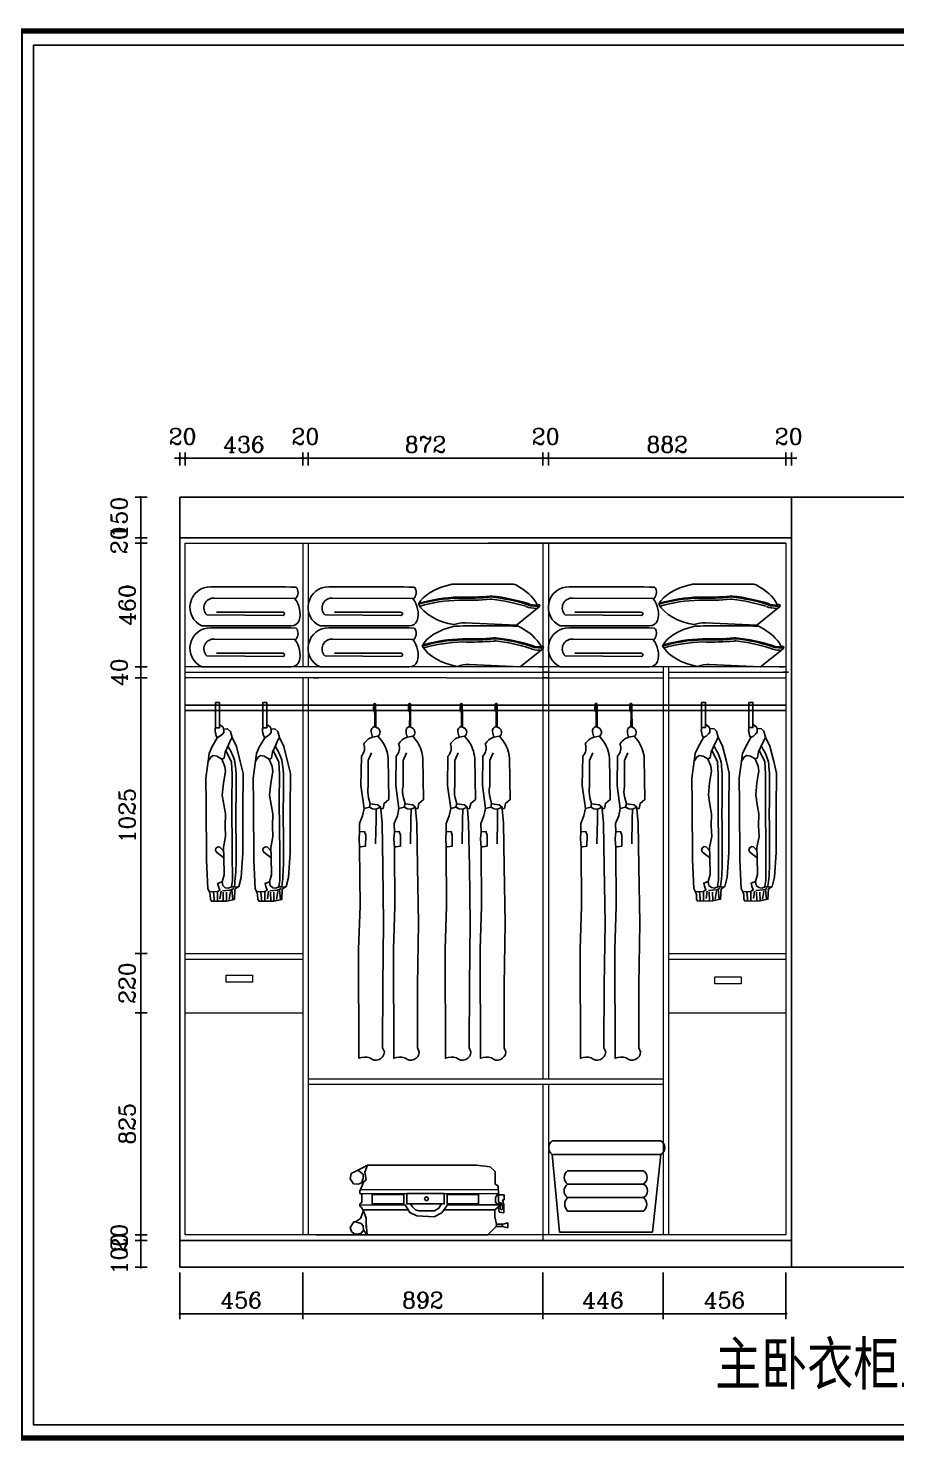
# Model space of a CAD drawing. Header units: millimetres. Extents: x 450898 to 533685, y -921830 to -458543.
# Drawn here: x 489511 to 492736, y -912629 to -907382 of the extents above; entities that cross this region are included whole.
import ezdxf

# ---------------------------------------------------------------- set-up
doc = ezdxf.new("R2010")
doc.units = ezdxf.units.MM
doc.header["$MEASUREMENT"] = 0
doc.header["$PDMODE"] = 3
doc.layers.get('0').update_dxf_attribs({"linetype": 'CONTINUOUS'})
doc.layers.get('DEFPOINTS').update_dxf_attribs({"linetype": 'CONTINUOUS'})
for name, color, linetype in [('2', 4, 'CONTINUOUS'), ('LAYER2', 4, 'CONTINUOUS'), ('LAYER3', 4, 'CONTINUOUS'), ('txt', 7, 'CONTINUOUS'), ('墙线', 5, 'CONTINUOUS'), ('家具内线', 8, 'CONTINUOUS'), ('衣服', 7, 'CONTINUOUS')]:
    doc.layers.add(name, color=color, linetype=linetype)
doc.layers.add('门窗', color=4, linetype='CONTINUOUS', lineweight=13)
doc.styles.add('HZXY', font='complex.shx', dxfattribs={"bigfont": 'HZXY.shx'})
doc.styles.get("Standard").update_dxf_attribs({"font": 'complex.shx', "bigfont": 'hzxy.shx'})
doc.dimstyles.new('DIM30', dxfattribs={"dimtxt": 60, "dimasz": 10, "dimexe": 20, "dimexo": 20, "dimgap": 20, "dimtad": 1, "dimdec": 0, "dimzin": 0, "dimdsep": 46, "dimtxsty": 'HZXY', "dimblk": 'DOT', "dimcen": 0, "dimclrd": 2, "dimclre": 2, "dimclrt": 2, "dimadec": 0, "dimazin": 0, "dimtfac": 1, "dimtdec": 0, "dimtmove": 2, "dimatfit": 3, "dimfxl": 0, "dimtolj": 1, "dimtzin": 0, "dimarcsym": 0})

# ---------------------------------------------------------------- blocks, each defined once
blk = doc.blocks.new('16y')
at = {"color": 44}
for points in [[(10706.9, 5570.1, 0.366669), (10695.2, 5550.2, 0.035353), (10700.2, 5530.3, 0.19275), (10667.7, 5505, -0.311404), (10658.7, 5460.6), (10657, 5351.4), (10668.7, 5265.7), (10663.1, 5238.3), (10651.5, 5209.6), (10652, 5179.3), (10650.4, 5152.7), (10652.4, 5121.1), (10653.8, 4903.1), (10648.7, 4742.5), (10649.9, 4338, -0.132042), (10690.5, 4340, 0.663423), (10744.1, 4361.5), (10737.7, 4376.2), (10738.2, 4609.9), (10741.5, 4839.2), (10738.3, 5049.7), (10735.5, 5211.3), (10730.9, 5264.5)], [(10706.9, 5570.1), (10718, 5564.8, -0.581727), (10720.4, 5534), (10700.2, 5530.3), (10720.4, 5534), (10733.5, 5517.6, -0.139646), (10758, 5453.1), (10760.5, 5298.6), (10743.1, 5284.6), (10739.2, 5265.8), (10730.9, 5264.5), (10730.4, 5270), (10720, 5279.3), (10691.5, 5283.1), (10685.7, 5305.3, -0.110439), (10684.2, 5348.7), (10684.2, 5443.5), (10696.7, 5471.9)]]:
    blk.add_lwpolyline(points, format="xyb", dxfattribs=at)
for points in [[(10668.7, 5265.7), (10688.4, 5270.2), (10691.5, 5283.1), (10688.4, 5270.2), (10700.3, 5264.3), (10713.8, 5262.6), (10730.4, 5270), (10713.8, 5262.6), (10713.2, 5223.6), (10711.6, 5134.3)], [(10652, 5179.3), (10670.2, 5179.7), (10674.8, 5166.6), (10674.4, 5125.9), (10657.4, 5123.6), (10652.3, 5123.3)]]:
    blk.add_lwpolyline(points, dxfattribs=at)
at = {"layer": '衣服', "color": 44}
blk.add_lwpolyline([(10705.5, 5625.7), (10704, 5636.3), (10704.9, 5652.3), (10706.6, 5655.2, -0.689315), (10711.3, 5654.4), (10711.8, 5639.4), (10712.1, 5628.8), (10712.4, 5567.5)], format="xyb", dxfattribs=at)
for points in [[(10708.4, 5569.4), (10708.9, 5617.5), (10709.3, 5624.2), (10707.9, 5625.2), (10705.5, 5625.7)], [(10707.9, 5625.2), (10708.2, 5634.4), (10708.4, 5642.9), (10708.4, 5651.3)]]:
    blk.add_lwpolyline(points, dxfattribs=at)
blk = doc.blocks.new('vbmn')
at = {"layer": '2', "color": 44}
blk.add_lwpolyline([(253817.2, 19996.5), (253832.2, 19996.5), (253832.2, 19903.1), (253817.2, 19903.1)], close=True, dxfattribs=at)
blk.add_lwpolyline([(253817.2, 19996.5), (253832.2, 19996.5), (253832.2, 19903.1), (253817.2, 19903.1)], close=True, dxfattribs=at)
for points in [[(253847.7, 19898.1), (253862.5, 19899.6), (253872.7, 19889.8), (253879.3, 19867.1), (253895.8, 19833.8), (253909.6, 19777.8), (253919.8, 19733.9), (253918.6, 19601.1), (253918.6, 19439), (253912.7, 19347.3), (253904.5, 19313.2), (253889.7, 19304.1), (253888.1, 19265.3), (253858.3, 19259.5), (253802.9, 19258.7), (253799.2, 19267.1), (253798.3, 19282.6), (253795.2, 19293.6)], [(253847.7, 19898.1), (253862.5, 19899.6), (253872.7, 19889.8), (253879.3, 19867.1), (253895.8, 19833.8), (253909.6, 19777.8), (253919.8, 19733.9), (253918.6, 19601.1), (253918.6, 19439), (253912.7, 19347.3), (253904.5, 19313.2), (253889.7, 19304.1), (253888.1, 19265.3), (253858.3, 19259.5), (253802.9, 19258.7), (253799.2, 19267.1), (253798.3, 19282.6), (253795.2, 19293.6)], [(253817.2, 19903.1), (253816.8, 19899.1), (253816.6, 19892), (253818.1, 19883.2), (253820.2, 19874.1), (253824.3, 19865.9), (253834.2, 19871.6), (253843.6, 19879.4), (253848.2, 19886.1), (253848.5, 19892.6), (253847.7, 19898.1), (253846.3, 19905.3), (253832.2, 19915.9)], [(253817.2, 19903.1), (253816.8, 19899.1), (253816.6, 19892), (253818.1, 19883.2), (253820.2, 19874.1), (253824.3, 19865.9), (253834.2, 19871.6), (253843.6, 19879.4), (253848.2, 19886.1), (253848.5, 19892.6), (253847.7, 19898.1), (253846.3, 19905.3), (253832.2, 19915.9)], [(253824.3, 19865.9), (253804.3, 19830.6), (253793.5, 19807.1), (253789.9, 19779), (253781.7, 19715.8), (253782.5, 19621.7), (253784.2, 19411.6), (253788.7, 19305.4), (253795.2, 19293.6), (253824.8, 19294.9), (253833.7, 19300), (253828.2, 19314.1), (253825.6, 19325.3), (253842.6, 19331.2), (253849.2, 19357.4), (253847.9, 19422.8), (253847.2, 19458.1), (253855.1, 19498.8), (253853.1, 19537.8), (253854.4, 19582.9), (253848.5, 19617.6), (253842.7, 19653), (253847.2, 19697.5), (253854.4, 19740.7), (253851.8, 19759.3), (253840.7, 19786.8)], [(253824.3, 19865.9), (253804.3, 19830.6), (253793.5, 19807.1), (253789.9, 19779), (253781.7, 19715.8), (253782.5, 19621.7), (253784.2, 19411.6), (253788.7, 19305.4), (253795.2, 19293.6), (253824.8, 19294.9), (253833.7, 19300), (253828.2, 19314.1), (253825.6, 19325.3), (253842.6, 19331.2), (253849.2, 19357.4), (253847.9, 19422.8), (253847.2, 19458.1), (253855.1, 19498.8), (253853.1, 19537.8), (253854.4, 19582.9), (253848.5, 19617.6), (253842.7, 19653), (253847.2, 19697.5), (253854.4, 19740.7), (253851.8, 19759.3), (253840.7, 19786.8)], [(253789.9, 19779), (253799.8, 19793.5), (253808.3, 19800), (253822.9, 19797.1), (253840.7, 19786.8), (253849.3, 19790.6), (253853.4, 19812.5), (253867, 19842.7), (253873.6, 19856.7), (253879.3, 19867.1)], [(253789.9, 19779), (253799.8, 19793.5), (253808.3, 19800), (253822.9, 19797.1), (253840.7, 19786.8), (253849.3, 19790.6), (253853.4, 19812.5), (253867, 19842.7), (253873.6, 19856.7), (253879.3, 19867.1)], [(253856.2, 19818.8), (253876.4, 19775.8), (253878.9, 19730.5), (253878.7, 19626.6), (253880, 19437), (253881, 19336.1), (253877.8, 19321.1), (253877.2, 19312)], [(253856.2, 19818.8), (253876.4, 19775.8), (253878.9, 19730.5), (253878.7, 19626.6), (253880, 19437), (253881, 19336.1), (253877.8, 19321.1), (253877.2, 19312)], [(253847.4, 19446), (253834.2, 19460.1), (253827.1, 19461.2), (253819.3, 19455.8), (253817.5, 19448.4), (253821.1, 19440.8), (253847.9, 19419.5)], [(253847.4, 19446), (253834.2, 19460.1), (253827.1, 19461.2), (253819.3, 19455.8), (253817.5, 19448.4), (253821.1, 19440.8), (253847.9, 19419.5)], [(253842.6, 19331.2), (253844.6, 19316.7), (253854, 19308.8), (253865.9, 19307), (253877.2, 19312), (253884.9, 19312), (253894.1, 19310.8), (253904.5, 19313.2)], [(253842.6, 19331.2), (253844.6, 19316.7), (253854, 19308.8), (253865.9, 19307), (253877.2, 19312), (253884.9, 19312), (253894.1, 19310.8), (253904.5, 19313.2)], [(253810, 19294.3), (253812.6, 19268.2), (253812.7, 19258.9)], [(253810, 19294.3), (253812.6, 19268.2), (253812.7, 19258.9)], [(253824.8, 19294.9), (253825.3, 19259.1)], [(253824.8, 19294.9), (253825.3, 19259.1)], [(253838.4, 19296), (253834.2, 19267.9)], [(253838.4, 19296), (253834.2, 19267.9)], [(253843.2, 19297.7), (253872.4, 19300), (253885.2, 19305.6)], [(253843.2, 19297.7), (253872.4, 19300), (253885.2, 19305.6)], [(253846.1, 19292.9), (253846.6, 19259.4)], [(253846.1, 19292.9), (253846.6, 19259.4)], [(253858.3, 19292.3), (253858.8, 19259.6)], [(253858.3, 19292.3), (253858.8, 19259.6)], [(253872.8, 19295.4), (253868.2, 19265.6)], [(253872.8, 19295.4), (253868.2, 19265.6)], [(253878.8, 19302.8), (253882.5, 19264.2)], [(253878.8, 19302.8), (253882.5, 19264.2)]]:
    blk.add_lwpolyline(points, dxfattribs=at)
blk.add_spline([(253863.5, 19834.9), (253887.7, 19783.3), (253892.8, 19747.3), (253893.5, 19617.1), (253894.3, 19429.6), (253889.9, 19330.5), (253887.5, 19311.7)], degree=3, dxfattribs=at)
blk.add_spline([(253863.5, 19834.9), (253887.7, 19783.3), (253892.8, 19747.3), (253893.5, 19617.1), (253894.3, 19429.6), (253889.9, 19330.5), (253887.5, 19311.7)], degree=3, dxfattribs=at)
blk = doc.blocks.new('ji')
at = {"color": 44, "ltscale": 10}
for p, q in [((30509.8, 7873.6), (30491.2, 7873.6)), ((30491.2, 7873.6), (30495.9, 7855.2)), ((30505, 7854.4), (30509.8, 7873.6)), ((30300.3, 7827.3), (30283.1, 7808.3)), ((30347.3, 7827.3), (30300.3, 7827.3)), ((30353.8, 7837.5), (30347.3, 7827.3)), ((30387.3, 7838.7), (30353.8, 7837.5)), ((30406.1, 7859.7), (30387.3, 7859.7)), ((30387.3, 7859.7), (30387.3, 7838.7)), ((30387.3, 7838.7), (30387.3, 7838.7)), ((30387.3, 7838.7), (30412.4, 7838.7)), ((30406.1, 7854.3), (30406.1, 7859.7)), ((30425.1, 7858.9), (30406.1, 7854.3)), ((30454.4, 7858.9), (30425.1, 7858.9)), ((30432, 7838.7), (30452.3, 7841.7)), ((30442.8, 7825.8), (30432, 7838.7)), ((30442.5, 7636.7), (30442.8, 7825.8)), ((30469.1, 7825.8), (30442.8, 7825.8)), ((30452.3, 7841.7), (30454.4, 7858.9)), ((30495.9, 7832.3), (30469.1, 7825.8)), ((30495.9, 7855.2), (30495.9, 7832.3)), ((30505, 7854.4), (30495.9, 7854.4)), ((30495.9, 7832.3), (30505, 7830.6)), ((30505, 7830.6), (30505, 7854.4)), ((30536.5, 7800), (30505, 7830.6)), ((30283.1, 7808.3), (30276.7, 7757.9)), ((30536.5, 7351.3), (30536.5, 7800)), ((30276.7, 7757.9), (30276.7, 7353)), ((30443.3, 7504.2), (30443.3, 7336.4)), ((30276.7, 7353), (30287.2, 7333.8)), ((30446.6, 7338.4), (30474.5, 7348.5)), ((30474.5, 7348.5), (30508.4, 7348.1)), ((30493.4, 7348.1), (30536.5, 7351.3)), ((30518.4, 7337.8), (30536.5, 7351.3)), ((30287.2, 7333.8), (30308.4, 7292)), ((30342.4, 7331), (30327.2, 7336.8)), ((30327.9, 7288), (30346.1, 7300.4)), ((30342.4, 7331), (30340.8, 7338.3)), ((30340.8, 7338.3), (30374, 7324)), ((30347.9, 7318.3), (30342.4, 7331)), ((30346.1, 7300.4), (30347.9, 7318.3)), ((30374, 7324), (30381.8, 7325.1)), ((30381.8, 7325.1), (30384.3, 7331.5)), ((30384.3, 7331.5), (30416.2, 7331.5)), ((30416.2, 7331.5), (30421.4, 7323.9)), ((30421.4, 7323.9), (30429.2, 7324.5)), ((30429.2, 7324.5), (30434.8, 7331.2)), ((30434.8, 7331.2), (30446.6, 7338.4)), ((30446.6, 7338.4), (30475.2, 7327.4)), ((30475.2, 7327.4), (30487.1, 7308.5)), ((30487.1, 7308.5), (30487.8, 7302.8)), ((30487.8, 7302.8), (30509.2, 7288)), ((30509.2, 7288), (30523.6, 7294.1)), ((30520.7, 7336.5), (30517.1, 7338.6)), ((30529.5, 7328.9), (30520.7, 7336.5)), ((30523.6, 7294.1), (30531.9, 7303.7)), ((30533.6, 7316.7), (30529.5, 7328.9)), ((30531.9, 7303.7), (30533.6, 7316.7)), ((30308.4, 7292), (30327.9, 7288))]:
    blk.add_line(p, q, dxfattribs=at)
for points in [[(30368.5, 7838.1), (30367.4, 7326.9)], [(30382.8, 7838.5), (30397.8, 7827.8), (30416, 7827.8), (30424.1, 7840.5)], [(30382.8, 7838.5), (30383.1, 7328.3)], [(30412.4, 7838.7), (30416.1, 7842.3), (30432, 7838.7)], [(30416.6, 7849.4), (30429.1, 7854.6), (30439.5, 7854.8), (30443.5, 7851.6), (30438.9, 7846.5), (30427.7, 7845), (30416.8, 7845.9), (30416.6, 7849.4)], [(30424.1, 7840.5), (30424.1, 7649.6), (30454.4, 7628.5), (30468.7, 7600.8), (30465.5, 7536.6), (30453.1, 7510.2), (30443.3, 7504.2), (30424.9, 7493.1), (30425.3, 7324.2)], [(30420.9, 7628.2), (30436.6, 7618.3), (30446.6, 7601.6), (30446.6, 7543.2), (30442.5, 7531.5), (30432.2, 7520.3), (30420.9, 7512.2)], [(30276.7, 7353), (30303.4, 7343), (30331.2, 7347.6), (30340.8, 7338.3)], [(30327.2, 7336.8), (30311.1, 7336.5), (30295.5, 7317.5)], [(30517.1, 7338.6), (30502.4, 7337.1), (30493.3, 7329), (30487.1, 7308.5)]]:
    blk.add_lwpolyline(points, dxfattribs=at)
for points in [[(30385.7, 7765.3), (30421.1, 7765.3), (30421.1, 7648.2), (30385.7, 7648.2)], [(30382.9, 7637.9), (30420.9, 7637.9), (30420.9, 7499.5), (30382.9, 7499.5)], [(30385.7, 7488), (30421.1, 7488), (30421.1, 7370.8), (30385.7, 7370.8)]]:
    blk.add_lwpolyline(points, close=True, dxfattribs=at)
blk.add_circle((30402.1, 7571.8), 6.91, dxfattribs=at)
blk = doc.blocks.new('UYY')
at = {"color": 44, "ltscale": 10}
for points in [[(2340.3, -1209), (2350.5, -1212.5), (2348.1, -1219.8), (2264.5, -1287.6), (2074.2, -1278.4)], [(2302.9, -1210.4), (2315.8, -1215.9), (2332.5, -1216.8), (2349.1, -1216.8)]]:
    blk.add_lwpolyline(points, dxfattribs=at)
at = {"layer": 'LAYER2', "color": 44}
for centre, start, end in [((2024.9, -1155.9), 91.0905, 103.1455), ((2252.4, -1155.8), 61.4149, 88.9614)]:
    blk.add_arc(centre, 20, start, end, dxfattribs=at)
for centre, major_axis, ratio, start_param, end_param in [((2239.4, -1296.4), (-345.9, 66.2), 0.458555, -0.800737, -0.132081), ((2083.3, -10191.1), (582.1, 9039.2), 0.948657, 0.048058, 0.074615), ((2047.2, -1239.2), (-304.5, 16.6), 0.506245, 3.444997, 3.957503), ((2041.8, -1193.3), (-150.1, 28.1), 0.606768, 0.474452, 1.620437), ((2116.9, -1574.3), (-70.7, 293.1), 0.572546, -0.162049, 0.085349)]:
    blk.add_ellipse(centre, major_axis=major_axis, ratio=ratio, start_param=start_param, end_param=end_param, dxfattribs=at)
at = {"layer": 'LAYER3', "color": 8}
for centre, start, end in [((2170.3, -1199.2), 83.6465, 100.9174), ((2170.6, -1211.1), 83.3261, 100.1926)]:
    blk.add_arc(centre, 20, start, end, dxfattribs=at)
at = {"layer": 'LAYER3', "color": 44}
for centre, major_axis, ratio, start_param, end_param in [((2090.2, -1473.6), (-426.3, 29.7), 0.668962, -1.429924, -1.063349), ((2071.2, -767.6), (-605.3, 11.5), 0.693539, 1.549018, 1.747343), ((2075.1, -1360), (396.3, 1.4), 0.459577, 0.956812, 1.328203)]:
    blk.add_ellipse(centre, major_axis=major_axis, ratio=ratio, start_param=start_param, end_param=end_param, dxfattribs=at)
at = {"layer": 'LAYER3', "color": 8}
for centre, major_axis, ratio, start_param, end_param in [((2090.3, -1473.4), (-420.2, 32.7), 0.686262, -1.420971, -1.061849), ((2090.4, -1477.8), (-416.7, 30.8), 0.675554, -1.424932, -1.063413), ((2068.2, -772), (-631.2, 15.2), 0.670248, 1.557485, 1.74413), ((2069.4, -767.5), (-607.3, 14.1), 0.685161, 1.555545, 1.747239), ((2075.1, -1359.8), (404.2, 1.4), 0.459281, 0.956977, 1.325968), ((2075.1, -1364.3), (388.3, 1.4), 0.459885, 0.956641, 1.314401), ((2344.4, -1129.4), (61.4, 78.4), 0.895546, 3.362679, 3.79723), ((2345.3, -1124.8), (42.3, 80.7), 0.876637, 3.182145, 3.642131)]:
    blk.add_ellipse(centre, major_axis=major_axis, ratio=ratio, start_param=start_param, end_param=end_param, dxfattribs=at)
blk = doc.blocks.new('A$C79705AE7')
at = {"layer": '衣服', "color": 44}
for p, q in [((386.4, 254), (89.5, 255.9)), ((391.8, 255.4), (386.4, 254)), ((60.7, 193), (342.5, 190.8)), ((341.1, 202.9), (96.2, 202.9)), ((42.2, 152.2), (373.6, 152.2)), ((386.4, 101.8), (89.5, 103.7)), ((391.8, 103.2), (386.4, 101.8)), ((60.7, 40.8), (342.5, 38.6)), ((341.1, 50.7), (96.2, 50.7)), ((42.2, 0), (373.6, 0))]:
    blk.add_line(p, q, dxfattribs=at)
for centre, radius, start, end in [((74.2, 221.4), 76.3, 89.4543, 245.1656), ((144.2, -31006.1), 31303.8, 89.54575, 90.12668), ((365.2, 276.4), 34, 321.7528, 36.8191), ((86.5, 219.2), 36.8, 85.2319, 225.5868), ((317.3, 197.6), 89.2, 343.4184, 39.2187), ((342.6, 197), 6.12, 269.2533, 104.177), ((373.6, 183.4), 31.2, 270, 338.975), ((74.2, 69.2), 76.3, 89.4543, 245.1656), ((144.2, -31158.3), 31303.8, 89.54575, 90.12668), ((365.2, 124.2), 34, 321.7528, 36.8191), ((86.5, 67), 36.8, 85.2319, 225.5868), ((317.3, 45.5), 89.2, 343.4184, 39.2187), ((342.6, 44.8), 6.12, 269.2533, 104.177), ((373.6, 31.2), 31.2, 270, 338.975)]:
    blk.add_arc(centre, radius, start, end, dxfattribs=at)
blk = doc.blocks.new('_DOT')
at = {"color": 0, "linetype": 'ByBlock'}
blk.add_line((-0.5, 0), (-1, 0), dxfattribs=at)
at = {"color": 0, "linetype": 'ByBlock', "const_width": 0.5}
blk.add_lwpolyline([(-0.25, 0, 1), (0.25, 0, 1)], format="xyb", close=True, dxfattribs=at)
blk = doc.blocks.new('*D763')
at = {"layer": 'DEFPOINTS', "color": 2, "lineweight": -2}
for p, q in [((489953.3, -911884.3), (489908.9, -911884.3)), ((489928.9, -911974.3), (489928.9, -911894.3)), ((489953.3, -911984.3), (489908.9, -911984.3))]:
    blk.add_line(p, q, dxfattribs=at)
at = {"layer": 'DEFPOINTS', "color": 0}
for p in [(489928.9, -911884.3), (489973.3, -911884.3), (489973.3, -911984.3)]:
    blk.add_point(p, dxfattribs=at)
at = {"layer": 'DEFPOINTS', "color": 2, "lineweight": -2, "xscale": 10, "yscale": 10, "zscale": 10}
for p, rotation in [((489928.9, -911884.3), 90), ((489928.9, -911984.3), 270)]:
    blk.add_blockref('_DOT', p, dxfattribs=dict(at, rotation=rotation))
at = {"layer": 'DEFPOINTS', "color": 2, "insert": (489848.9, -911934.3), "char_height": 60, "attachment_point": 5, "rotation": 90, "style": 'HZXY'}
blk.add_mtext('\\A1;100', dxfattribs=at)
blk = doc.blocks.new('*D764')
at = {"layer": 'DEFPOINTS', "color": 2, "lineweight": -2}
for p, q in [((489928.9, -911854.3), (489928.9, -911844.3)), ((489953.3, -911864.3), (489908.9, -911864.3)), ((489953.3, -911884.3), (489908.9, -911884.3)), ((489928.9, -911884.3), (489928.9, -911864.3)), ((489928.9, -911894.3), (489928.9, -911904.3))]:
    blk.add_line(p, q, dxfattribs=at)
at = {"layer": 'DEFPOINTS', "color": 0}
for p in [(489928.9, -911864.3), (489973.3, -911864.3), (489973.3, -911884.3)]:
    blk.add_point(p, dxfattribs=at)
at = {"layer": 'DEFPOINTS', "color": 2, "lineweight": -2, "xscale": 10, "yscale": 10, "zscale": 10}
for p, rotation in [((489928.9, -911864.3), 270), ((489928.9, -911884.3), 90)]:
    blk.add_blockref('_DOT', p, dxfattribs=dict(at, rotation=rotation))
at = {"layer": 'DEFPOINTS', "color": 2, "insert": (489848.9, -911874.3), "char_height": 60, "attachment_point": 5, "rotation": 90, "style": 'HZXY'}
blk.add_mtext('\\A1;20', dxfattribs=at)
blk = doc.blocks.new('*D765')
at = {"layer": 'DEFPOINTS', "color": 2, "lineweight": -2}
for p, q in [((489953.3, -911039.3), (489908.9, -911039.3)), ((489928.9, -911854.3), (489928.9, -911049.3)), ((489953.3, -911864.3), (489908.9, -911864.3))]:
    blk.add_line(p, q, dxfattribs=at)
at = {"layer": 'DEFPOINTS', "color": 0}
for p in [(489928.9, -911039.3), (489973.3, -911039.3), (489973.3, -911864.3)]:
    blk.add_point(p, dxfattribs=at)
at = {"layer": 'DEFPOINTS', "color": 2, "lineweight": -2, "xscale": 10, "yscale": 10, "zscale": 10}
for p, rotation in [((489928.9, -911039.3), 90), ((489928.9, -911864.3), 270)]:
    blk.add_blockref('_DOT', p, dxfattribs=dict(at, rotation=rotation))
at = {"layer": 'DEFPOINTS', "color": 2, "insert": (489878.9, -911451.8), "char_height": 60, "attachment_point": 5, "rotation": 90, "style": 'HZXY'}
blk.add_mtext('\\A1;825', dxfattribs=at)
blk = doc.blocks.new('*D766')
at = {"layer": 'DEFPOINTS', "color": 2, "lineweight": -2}
for p, q in [((489953.3, -910819.3), (489908.9, -910819.3)), ((489928.9, -911029.3), (489928.9, -910829.3)), ((489953.3, -911039.3), (489908.9, -911039.3))]:
    blk.add_line(p, q, dxfattribs=at)
at = {"layer": 'DEFPOINTS', "color": 0}
for p in [(489928.9, -910819.3), (489973.3, -910819.3), (489973.3, -911039.3)]:
    blk.add_point(p, dxfattribs=at)
at = {"layer": 'DEFPOINTS', "color": 2, "lineweight": -2, "xscale": 10, "yscale": 10, "zscale": 10}
for p, rotation in [((489928.9, -910819.3), 90), ((489928.9, -911039.3), 270)]:
    blk.add_blockref('_DOT', p, dxfattribs=dict(at, rotation=rotation))
at = {"layer": 'DEFPOINTS', "color": 2, "insert": (489878.9, -910929.3), "char_height": 60, "attachment_point": 5, "rotation": 90, "style": 'HZXY'}
blk.add_mtext('\\A1;220', dxfattribs=at)
blk = doc.blocks.new('*D767')
at = {"layer": 'DEFPOINTS', "color": 2, "lineweight": -2}
for p, q in [((489953.3, -909794.3), (489908.9, -909794.3)), ((489928.9, -910809.3), (489928.9, -909804.3)), ((489953.3, -910819.3), (489908.9, -910819.3))]:
    blk.add_line(p, q, dxfattribs=at)
at = {"layer": 'DEFPOINTS', "color": 0}
for p in [(489928.9, -909794.3), (489973.3, -909794.3), (489973.3, -910819.3)]:
    blk.add_point(p, dxfattribs=at)
at = {"layer": 'DEFPOINTS', "color": 2, "lineweight": -2, "xscale": 10, "yscale": 10, "zscale": 10}
for p, rotation in [((489928.9, -909794.3), 90), ((489928.9, -910819.3), 270)]:
    blk.add_blockref('_DOT', p, dxfattribs=dict(at, rotation=rotation))
at = {"layer": 'DEFPOINTS', "color": 2, "insert": (489878.9, -910306.8), "char_height": 60, "attachment_point": 5, "rotation": 90, "style": 'HZXY'}
blk.add_mtext('\\A1;1025', dxfattribs=at)
blk = doc.blocks.new('*D768')
at = {"layer": 'DEFPOINTS', "color": 2, "lineweight": -2}
for p, q in [((489928.9, -909744.3), (489928.9, -909734.3)), ((489953.3, -909754.3), (489908.9, -909754.3)), ((489953.3, -909794.3), (489908.9, -909794.3)), ((489928.9, -909794.3), (489928.9, -909754.3)), ((489928.9, -909804.3), (489928.9, -909814.3))]:
    blk.add_line(p, q, dxfattribs=at)
at = {"layer": 'DEFPOINTS', "color": 0}
for p in [(489928.9, -909754.3), (489973.3, -909754.3), (489973.3, -909794.3)]:
    blk.add_point(p, dxfattribs=at)
at = {"layer": 'DEFPOINTS', "color": 2, "lineweight": -2, "xscale": 10, "yscale": 10, "zscale": 10}
for p, rotation in [((489928.9, -909754.3), 270), ((489928.9, -909794.3), 90)]:
    blk.add_blockref('_DOT', p, dxfattribs=dict(at, rotation=rotation))
at = {"layer": 'DEFPOINTS', "color": 2, "insert": (489848.9, -909774.3), "char_height": 60, "attachment_point": 5, "rotation": 90, "style": 'HZXY'}
blk.add_mtext('\\A1;40', dxfattribs=at)
blk = doc.blocks.new('*D769')
at = {"layer": 'DEFPOINTS', "color": 2, "lineweight": -2}
for p, q in [((489953.3, -909294.3), (489908.9, -909294.3)), ((489928.9, -909744.3), (489928.9, -909304.3)), ((489953.3, -909754.3), (489908.9, -909754.3))]:
    blk.add_line(p, q, dxfattribs=at)
at = {"layer": 'DEFPOINTS', "color": 0}
for p in [(489928.9, -909294.3), (489973.3, -909294.3), (489973.3, -909754.3)]:
    blk.add_point(p, dxfattribs=at)
at = {"layer": 'DEFPOINTS', "color": 2, "lineweight": -2, "xscale": 10, "yscale": 10, "zscale": 10}
for p, rotation in [((489928.9, -909294.3), 90), ((489928.9, -909754.3), 270)]:
    blk.add_blockref('_DOT', p, dxfattribs=dict(at, rotation=rotation))
at = {"layer": 'DEFPOINTS', "color": 2, "insert": (489878.9, -909524.3), "char_height": 60, "attachment_point": 5, "rotation": 90, "style": 'HZXY'}
blk.add_mtext('\\A1;460', dxfattribs=at)
blk = doc.blocks.new('*D770')
at = {"layer": 'DEFPOINTS', "color": 2, "lineweight": -2}
for p, q in [((489953.3, -909274.3), (489908.9, -909274.3)), ((489928.9, -909264.3), (489928.9, -909254.3)), ((489928.9, -909294.3), (489928.9, -909274.3)), ((489953.3, -909294.3), (489908.9, -909294.3)), ((489928.9, -909304.3), (489928.9, -909314.3))]:
    blk.add_line(p, q, dxfattribs=at)
at = {"layer": 'DEFPOINTS', "color": 0}
for p in [(489928.9, -909274.3), (489973.3, -909274.3), (489973.3, -909294.3)]:
    blk.add_point(p, dxfattribs=at)
at = {"layer": 'DEFPOINTS', "color": 2, "lineweight": -2, "xscale": 10, "yscale": 10, "zscale": 10}
for p, rotation in [((489928.9, -909274.3), 270), ((489928.9, -909294.3), 90)]:
    blk.add_blockref('_DOT', p, dxfattribs=dict(at, rotation=rotation))
at = {"layer": 'DEFPOINTS', "color": 2, "insert": (489848.9, -909284.3), "char_height": 60, "attachment_point": 5, "rotation": 90, "style": 'HZXY'}
blk.add_mtext('\\A1;20', dxfattribs=at)
blk = doc.blocks.new('*D771')
at = {"layer": 'DEFPOINTS', "color": 2, "lineweight": -2}
for p, q in [((489953.3, -909124.3), (489908.9, -909124.3)), ((489928.9, -909264.3), (489928.9, -909134.3)), ((489953.3, -909274.3), (489908.9, -909274.3))]:
    blk.add_line(p, q, dxfattribs=at)
at = {"layer": 'DEFPOINTS', "color": 0}
for p in [(489928.9, -909124.3), (489973.3, -909124.3), (489973.3, -909274.3)]:
    blk.add_point(p, dxfattribs=at)
at = {"layer": 'DEFPOINTS', "color": 2, "lineweight": -2, "xscale": 10, "yscale": 10, "zscale": 10}
for p, rotation in [((489928.9, -909124.3), 90), ((489928.9, -909274.3), 270)]:
    blk.add_blockref('_DOT', p, dxfattribs=dict(at, rotation=rotation))
at = {"layer": 'DEFPOINTS', "color": 2, "insert": (489848.9, -909199.3), "char_height": 60, "attachment_point": 5, "rotation": 90, "style": 'HZXY'}
blk.add_mtext('\\A1;150', dxfattribs=at)
blk = doc.blocks.new('*D772')
at = {"layer": 'DEFPOINTS', "color": 2, "lineweight": -2}
for p, q in [((490074.3, -909006.6), (490074.3, -908958.3)), ((490094.3, -909006.6), (490094.3, -908958.3)), ((490064.3, -908978.3), (490054.3, -908978.3)), ((490074.3, -908978.3), (490094.3, -908978.3)), ((490104.3, -908978.3), (490114.3, -908978.3))]:
    blk.add_line(p, q, dxfattribs=at)
at = {"layer": 'DEFPOINTS', "color": 0}
for p in [(490094.3, -908978.3), (490074.3, -909026.6), (490094.3, -909026.6)]:
    blk.add_point(p, dxfattribs=at)
at = {"layer": 'DEFPOINTS', "color": 2, "lineweight": -2, "xscale": 10, "yscale": 10, "zscale": 10}
blk.add_blockref('_DOT', (490074.3, -908978.3), dxfattribs=at)
at = {"layer": 'DEFPOINTS', "color": 2, "lineweight": -2, "xscale": 10, "yscale": 10, "zscale": 10, "rotation": 180}
blk.add_blockref('_DOT', (490094.3, -908978.3), dxfattribs=at)
at = {"layer": 'DEFPOINTS', "color": 2, "insert": (490084.3, -908898.3), "char_height": 60, "attachment_point": 5, "style": 'HZXY'}
blk.add_mtext('\\A1;20', dxfattribs=at)
blk = doc.blocks.new('*D773')
at = {"layer": 'DEFPOINTS', "color": 2, "lineweight": -2}
for p, q in [((490094.3, -909006.6), (490094.3, -908958.3)), ((490530.3, -909006.6), (490530.3, -908958.3)), ((490104.3, -908978.3), (490520.3, -908978.3))]:
    blk.add_line(p, q, dxfattribs=at)
at = {"layer": 'DEFPOINTS', "color": 0}
for p in [(490530.3, -908978.3), (490094.3, -909026.6), (490530.3, -909026.6)]:
    blk.add_point(p, dxfattribs=at)
at = {"layer": 'DEFPOINTS', "color": 2, "lineweight": -2, "xscale": 10, "yscale": 10, "zscale": 10, "rotation": 180}
blk.add_blockref('_DOT', (490094.3, -908978.3), dxfattribs=at)
at = {"layer": 'DEFPOINTS', "color": 2, "lineweight": -2, "xscale": 10, "yscale": 10, "zscale": 10}
blk.add_blockref('_DOT', (490530.3, -908978.3), dxfattribs=at)
at = {"layer": 'DEFPOINTS', "color": 2, "insert": (490312.3, -908928.3), "char_height": 60, "attachment_point": 5, "style": 'HZXY'}
blk.add_mtext('\\A1;436', dxfattribs=at)
blk = doc.blocks.new('*D774')
at = {"layer": 'DEFPOINTS', "color": 2, "lineweight": -2}
for p, q in [((490530.3, -909006.6), (490530.3, -908958.3)), ((490550.3, -909006.6), (490550.3, -908958.3)), ((490520.3, -908978.3), (490510.3, -908978.3)), ((490530.3, -908978.3), (490550.3, -908978.3)), ((490560.3, -908978.3), (490570.3, -908978.3))]:
    blk.add_line(p, q, dxfattribs=at)
at = {"layer": 'DEFPOINTS', "color": 0}
for p in [(490550.3, -908978.3), (490530.3, -909026.6), (490550.3, -909026.6)]:
    blk.add_point(p, dxfattribs=at)
at = {"layer": 'DEFPOINTS', "color": 2, "lineweight": -2, "xscale": 10, "yscale": 10, "zscale": 10}
blk.add_blockref('_DOT', (490530.3, -908978.3), dxfattribs=at)
at = {"layer": 'DEFPOINTS', "color": 2, "lineweight": -2, "xscale": 10, "yscale": 10, "zscale": 10, "rotation": 180}
blk.add_blockref('_DOT', (490550.3, -908978.3), dxfattribs=at)
at = {"layer": 'DEFPOINTS', "color": 2, "insert": (490540.3, -908898.3), "char_height": 60, "attachment_point": 5, "style": 'HZXY'}
blk.add_mtext('\\A1;20', dxfattribs=at)
blk = doc.blocks.new('*D775')
at = {"layer": 'DEFPOINTS', "color": 2, "lineweight": -2}
for p, q in [((490550.3, -909006.6), (490550.3, -908958.3)), ((491422.3, -909006.6), (491422.3, -908958.3)), ((490560.3, -908978.3), (491412.3, -908978.3))]:
    blk.add_line(p, q, dxfattribs=at)
at = {"layer": 'DEFPOINTS', "color": 0}
for p in [(491422.3, -908978.3), (490550.3, -909026.6), (491422.3, -909026.6)]:
    blk.add_point(p, dxfattribs=at)
at = {"layer": 'DEFPOINTS', "color": 2, "lineweight": -2, "xscale": 10, "yscale": 10, "zscale": 10, "rotation": 180}
blk.add_blockref('_DOT', (490550.3, -908978.3), dxfattribs=at)
at = {"layer": 'DEFPOINTS', "color": 2, "lineweight": -2, "xscale": 10, "yscale": 10, "zscale": 10}
blk.add_blockref('_DOT', (491422.3, -908978.3), dxfattribs=at)
at = {"layer": 'DEFPOINTS', "color": 2, "insert": (490986.3, -908928.3), "char_height": 60, "attachment_point": 5, "style": 'HZXY'}
blk.add_mtext('\\A1;872', dxfattribs=at)
blk = doc.blocks.new('*D776')
at = {"layer": 'DEFPOINTS', "color": 2, "lineweight": -2}
for p, q in [((491422.3, -909006.6), (491422.3, -908958.3)), ((491442.3, -909006.6), (491442.3, -908958.3)), ((491412.3, -908978.3), (491402.3, -908978.3)), ((491422.3, -908978.3), (491442.3, -908978.3)), ((491452.3, -908978.3), (491462.3, -908978.3))]:
    blk.add_line(p, q, dxfattribs=at)
at = {"layer": 'DEFPOINTS', "color": 0}
for p in [(491442.3, -908978.3), (491422.3, -909026.6), (491442.3, -909026.6)]:
    blk.add_point(p, dxfattribs=at)
at = {"layer": 'DEFPOINTS', "color": 2, "lineweight": -2, "xscale": 10, "yscale": 10, "zscale": 10}
blk.add_blockref('_DOT', (491422.3, -908978.3), dxfattribs=at)
at = {"layer": 'DEFPOINTS', "color": 2, "lineweight": -2, "xscale": 10, "yscale": 10, "zscale": 10, "rotation": 180}
blk.add_blockref('_DOT', (491442.3, -908978.3), dxfattribs=at)
at = {"layer": 'DEFPOINTS', "color": 2, "insert": (491432.3, -908898.3), "char_height": 60, "attachment_point": 5, "style": 'HZXY'}
blk.add_mtext('\\A1;20', dxfattribs=at)
blk = doc.blocks.new('*D777')
at = {"layer": 'DEFPOINTS', "color": 2, "lineweight": -2}
for p, q in [((491442.3, -909006.6), (491442.3, -908958.3)), ((492324.3, -909006.6), (492324.3, -908958.3)), ((491452.3, -908978.3), (492314.3, -908978.3))]:
    blk.add_line(p, q, dxfattribs=at)
at = {"layer": 'DEFPOINTS', "color": 0}
for p in [(492324.3, -908978.3), (491442.3, -909026.6), (492324.3, -909026.6)]:
    blk.add_point(p, dxfattribs=at)
at = {"layer": 'DEFPOINTS', "color": 2, "lineweight": -2, "xscale": 10, "yscale": 10, "zscale": 10, "rotation": 180}
blk.add_blockref('_DOT', (491442.3, -908978.3), dxfattribs=at)
at = {"layer": 'DEFPOINTS', "color": 2, "lineweight": -2, "xscale": 10, "yscale": 10, "zscale": 10}
blk.add_blockref('_DOT', (492324.3, -908978.3), dxfattribs=at)
at = {"layer": 'DEFPOINTS', "color": 2, "insert": (491883.3, -908928.3), "char_height": 60, "attachment_point": 5, "style": 'HZXY'}
blk.add_mtext('\\A1;882', dxfattribs=at)
blk = doc.blocks.new('*D778')
at = {"layer": 'DEFPOINTS', "color": 2, "lineweight": -2}
for p, q in [((492324.3, -909006.6), (492324.3, -908958.3)), ((492344.3, -909006.6), (492344.3, -908958.3)), ((492314.3, -908978.3), (492304.3, -908978.3)), ((492324.3, -908978.3), (492344.3, -908978.3)), ((492354.3, -908978.3), (492364.3, -908978.3))]:
    blk.add_line(p, q, dxfattribs=at)
at = {"layer": 'DEFPOINTS', "color": 0}
for p in [(492344.3, -908978.3), (492324.3, -909026.6), (492344.3, -909026.6)]:
    blk.add_point(p, dxfattribs=at)
at = {"layer": 'DEFPOINTS', "color": 2, "lineweight": -2, "xscale": 10, "yscale": 10, "zscale": 10}
blk.add_blockref('_DOT', (492324.3, -908978.3), dxfattribs=at)
at = {"layer": 'DEFPOINTS', "color": 2, "lineweight": -2, "xscale": 10, "yscale": 10, "zscale": 10, "rotation": 180}
blk.add_blockref('_DOT', (492344.3, -908978.3), dxfattribs=at)
at = {"layer": 'DEFPOINTS', "color": 2, "insert": (492334.3, -908898.3), "char_height": 60, "attachment_point": 5, "style": 'HZXY'}
blk.add_mtext('\\A1;20', dxfattribs=at)
blk = doc.blocks.new('*D1018')
at = {"layer": 'DEFPOINTS', "color": 2, "lineweight": -2}
for p, q in [((490074.3, -912004.3), (490074.3, -912176.8)), ((490530.3, -912004.3), (490530.3, -912176.8)), ((490084.3, -912156.8), (490520.3, -912156.8))]:
    blk.add_line(p, q, dxfattribs=at)
at = {"layer": 'DEFPOINTS', "color": 0}
for p in [(490074.3, -911984.3), (490530.3, -911984.3), (490530.3, -912156.8)]:
    blk.add_point(p, dxfattribs=at)
at = {"layer": 'DEFPOINTS', "color": 2, "lineweight": -2, "xscale": 10, "yscale": 10, "zscale": 10, "rotation": 180}
blk.add_blockref('_DOT', (490074.3, -912156.8), dxfattribs=at)
at = {"layer": 'DEFPOINTS', "color": 2, "lineweight": -2, "xscale": 10, "yscale": 10, "zscale": 10}
blk.add_blockref('_DOT', (490530.3, -912156.8), dxfattribs=at)
at = {"layer": 'DEFPOINTS', "color": 2, "insert": (490302.3, -912106.8), "char_height": 60, "attachment_point": 5, "style": 'HZXY'}
blk.add_mtext('\\A1;456', dxfattribs=at)
blk = doc.blocks.new('*D1019')
at = {"layer": 'DEFPOINTS', "color": 2, "lineweight": -2}
for p, q in [((490530.3, -912004.3), (490530.3, -912176.8)), ((491422.3, -912004.3), (491422.3, -912176.8)), ((490540.3, -912156.8), (491412.3, -912156.8))]:
    blk.add_line(p, q, dxfattribs=at)
at = {"layer": 'DEFPOINTS', "color": 0}
for p in [(490530.3, -911984.3), (491422.3, -911984.3), (491422.3, -912156.8)]:
    blk.add_point(p, dxfattribs=at)
at = {"layer": 'DEFPOINTS', "color": 2, "lineweight": -2, "xscale": 10, "yscale": 10, "zscale": 10, "rotation": 180}
blk.add_blockref('_DOT', (490530.3, -912156.8), dxfattribs=at)
at = {"layer": 'DEFPOINTS', "color": 2, "lineweight": -2, "xscale": 10, "yscale": 10, "zscale": 10}
blk.add_blockref('_DOT', (491422.3, -912156.8), dxfattribs=at)
at = {"layer": 'DEFPOINTS', "color": 2, "insert": (490976.3, -912106.8), "char_height": 60, "attachment_point": 5, "style": 'HZXY'}
blk.add_mtext('\\A1;892', dxfattribs=at)
blk = doc.blocks.new('*D1020')
at = {"layer": 'DEFPOINTS', "color": 2, "lineweight": -2}
for p, q in [((491422.3, -912004.3), (491422.3, -912176.8)), ((491868.3, -912004.3), (491868.3, -912176.8)), ((491432.3, -912156.8), (491858.3, -912156.8))]:
    blk.add_line(p, q, dxfattribs=at)
at = {"layer": 'DEFPOINTS', "color": 0}
for p in [(491422.3, -911984.3), (491868.3, -911984.3), (491868.3, -912156.8)]:
    blk.add_point(p, dxfattribs=at)
at = {"layer": 'DEFPOINTS', "color": 2, "lineweight": -2, "xscale": 10, "yscale": 10, "zscale": 10, "rotation": 180}
blk.add_blockref('_DOT', (491422.3, -912156.8), dxfattribs=at)
at = {"layer": 'DEFPOINTS', "color": 2, "lineweight": -2, "xscale": 10, "yscale": 10, "zscale": 10}
blk.add_blockref('_DOT', (491868.3, -912156.8), dxfattribs=at)
at = {"layer": 'DEFPOINTS', "color": 2, "insert": (491645.3, -912106.8), "char_height": 60, "attachment_point": 5, "style": 'HZXY'}
blk.add_mtext('\\A1;446', dxfattribs=at)
blk = doc.blocks.new('*D1021')
at = {"layer": 'DEFPOINTS', "color": 2, "lineweight": -2}
for p, q in [((491868.3, -912004.3), (491868.3, -912176.8)), ((492324.3, -912004.3), (492324.3, -912176.8)), ((491878.3, -912156.8), (492314.3, -912156.8))]:
    blk.add_line(p, q, dxfattribs=at)
at = {"layer": 'DEFPOINTS', "color": 0}
for p in [(491868.3, -911984.3), (492324.3, -911984.3), (492324.3, -912156.8)]:
    blk.add_point(p, dxfattribs=at)
at = {"layer": 'DEFPOINTS', "color": 2, "lineweight": -2, "xscale": 10, "yscale": 10, "zscale": 10, "rotation": 180}
blk.add_blockref('_DOT', (491868.3, -912156.8), dxfattribs=at)
at = {"layer": 'DEFPOINTS', "color": 2, "lineweight": -2, "xscale": 10, "yscale": 10, "zscale": 10}
blk.add_blockref('_DOT', (492324.3, -912156.8), dxfattribs=at)
at = {"layer": 'DEFPOINTS', "color": 2, "insert": (492096.3, -912106.8), "char_height": 60, "attachment_point": 5, "style": 'HZXY'}
blk.add_mtext('\\A1;456', dxfattribs=at)

msp = doc.modelspace()

# ---------------------------------------------------------------- linework, layer by layer
at = {"const_width": 19.9}
msp.add_lwpolyline([(489481.5, -912618.8), (496683.4, -912618.8), (496683.4, -907391.9), (489481.5, -907391.9)], close=True, dxfattribs=at)
at = {"layer": 'DEFPOINTS'}
for p, q in [((490074.3, -909274.3), (492344.3, -909274.3)), ((491219.3, -909294.3), (492324.3, -909294.3)), ((492344.3, -911884.3), (490074.3, -911884.3))]:
    msp.add_line(p, q, dxfattribs=at)
at = {"layer": 'DEFPOINTS', "color": 44}
for p, q in [((490569.9, -909794.3), (490589.9, -909794.3)), ((491406.9, -909754.3), (491426.9, -909754.3)), ((491422.3, -909774.3), (491442.3, -909774.3)), ((491422.3, -909794.3), (491442.3, -909794.3)), ((492298.9, -909754.3), (492318.9, -909754.3)), ((492314.3, -909774.3), (492334.3, -909774.3)), ((490550.3, -909896.4), (490094.3, -909896.4)), ((490550.3, -909916.4), (490094.3, -909916.4)), ((490579.9, -911864.3), (491065.6, -911864.3))]:
    msp.add_line(p, q, dxfattribs=at)
msp.add_lwpolyline([(489531.5, -907445.2), (489531.5, -912569.8), (495571.8, -912569.8), (495571.8, -907445.2)], close=True, dxfattribs=at)
for p in [(490540.3, -909294.3), (491432.3, -909294.3), (491878.3, -909294.3)]:
    msp.add_point(p, dxfattribs=at)
at = {"layer": 'DEFPOINTS'}
msp.add_point((492011.8, -909774.3), dxfattribs=at)
at = {"layer": '墙线'}
for p, q in [((490074.3, -909124.3), (490074.3, -911984.3)), ((493220.1, -909124.3), (490074.3, -909124.3)), ((492344.3, -909124.3), (492344.3, -911984.3)), ((490074.3, -909774.3), (490074.3, -911984.3)), ((492344.3, -911984.3), (490074.3, -911984.3)), ((490074.3, -911984.3), (492056.8, -911984.3)), ((493212.6, -911984.3), (490074.3, -911984.3))]:
    msp.add_line(p, q, dxfattribs=at)
at = {"layer": '家具内线', "ltscale": 500}
for p, q in [((490550.3, -909896.4), (492324.3, -909896.4)), ((490550.3, -909916.4), (492324.3, -909916.4))]:
    msp.add_line(p, q, dxfattribs=at)
at = {"layer": '衣服', "color": 44}
for p, q in [((490938.7, -909500.3), (490641.9, -909498.5)), ((490944.2, -909498.9), (490938.7, -909500.3)), ((491830.7, -909500.3), (491533.9, -909498.5)), ((491836.2, -909498.9), (491830.7, -909500.3)), ((490613.1, -909561.4), (490894.8, -909563.5)), ((490893.4, -909551.4), (490648.6, -909551.4)), ((491505.1, -909561.4), (491786.8, -909563.5)), ((491785.4, -909551.4), (491540.6, -909551.4)), ((490594.5, -909602.1), (490926, -909602.1)), ((491486.5, -909602.1), (491818, -909602.1)), ((490938.7, -909652.5), (490641.9, -909650.7)), ((490944.2, -909651.1), (490938.7, -909652.5)), ((491830.7, -909652.5), (491533.9, -909650.7)), ((491836.2, -909651.1), (491830.7, -909652.5)), ((490613.1, -909713.6), (490894.8, -909715.7)), ((490893.4, -909703.6), (490648.6, -909703.6)), ((491505.1, -909713.6), (491786.8, -909715.7)), ((491785.4, -909703.6), (491540.6, -909703.6)), ((490594.5, -909754.3), (490926, -909754.3)), ((491486.5, -909754.3), (491818, -909754.3)), ((491860.2, -911515), (491456.3, -911515)), ((491860.2, -911565), (491456.3, -911565)), ((491483.2, -911854.1), (491456.3, -911565)), ((491829.3, -911854.1), (491860.2, -911565)), ((491513.9, -911625.5), (491552.2, -911625.5)), ((491794.8, -911625.5), (491513.9, -911625.5)), ((491513.9, -911675.5), (491794.8, -911675.5)), ((491513.9, -911725.5), (491794.8, -911725.5)), ((491513.9, -911775.5), (491794.8, -911775.5)), ((491483.2, -911854.1), (491829.3, -911854.1))]:
    msp.add_line(p, q, dxfattribs=at)
for centre, radius, start, end in [((490626.6, -909532.9), 76.3, 89.4543, 245.1656), ((490696.5, -940760.4), 31303.8, 89.54575, 90.12668), ((490917.5, -909477.9), 34, 321.7528, 36.8191), ((491518.6, -909532.9), 76.3, 89.4543, 245.1656), ((491588.5, -940760.4), 31303.8, 89.54575, 90.12668), ((491809.5, -909477.9), 34, 321.7528, 36.8191), ((490638.8, -909535.1), 36.8, 85.2319, 225.5868), ((490869.6, -909556.7), 89.2, 343.4184, 39.2187), ((491530.8, -909535.1), 36.8, 85.2319, 225.5868), ((491761.6, -909556.7), 89.2, 343.4184, 39.2187), ((490894.9, -909557.4), 6.12, 269.2533, 104.177), ((490926, -909570.9), 31.2, 270, 338.975), ((491786.9, -909557.4), 6.12, 269.2533, 104.177), ((491818, -909570.9), 31.2, 270, 338.975), ((490626.6, -909685.1), 76.3, 89.4543, 245.1656), ((490696.5, -940912.6), 31303.8, 89.54575, 90.12668), ((490917.5, -909630.1), 34, 321.7528, 36.8191), ((491518.6, -909685.1), 76.3, 89.4543, 245.1656), ((491588.5, -940912.6), 31303.8, 89.54575, 90.12668), ((491809.5, -909630.1), 34, 321.7528, 36.8191), ((490638.8, -909687.3), 36.8, 85.2319, 225.5868), ((490869.6, -909708.9), 89.2, 343.4184, 39.2187), ((491530.8, -909687.3), 36.8, 85.2319, 225.5868), ((491761.6, -909708.9), 89.2, 343.4184, 39.2187), ((490894.9, -909709.6), 6.12, 269.2533, 104.177), ((490926, -909723.1), 31.2, 270, 338.975), ((491786.9, -909709.6), 6.12, 269.2533, 104.177), ((491818, -909723.1), 31.2, 270, 338.975), ((491474.7, -911540), 31.1, 126.4708, 233.5292), ((491846.3, -911540), 28.6, 299.0657, 60.9343), ((491533, -911650.5), 31.5, 127.4876, 232.5124), ((491780.7, -911650.5), 28.7, 299.4492, 60.5508), ((491530.6, -911700.5), 30.1, 123.866, 236.134), ((491782.3, -911700.5), 27.9, 296.4475, 63.5525), ((491537.2, -911750.5), 34.2, 133.001, 226.999), ((491776.6, -911750.5), 30.9, 306.0619, 53.9381)]:
    msp.add_arc(centre, radius, start, end, dxfattribs=at)
at = {"layer": '门窗'}
for p, q in [((490074.3, -909124.3), (492344.3, -909124.3)), ((490074.3, -909754.3), (490074.3, -909294.3)), ((490094.3, -911864.3), (490094.3, -909294.3)), ((490094.3, -909294.3), (492324.3, -909294.3)), ((490094.3, -909754.3), (490094.3, -909294.3)), ((490530.3, -909294.3), (490530.3, -909754.3)), ((490550.3, -909294.3), (490550.3, -909754.3)), ((491422.3, -909294.3), (491422.3, -911284.3)), ((491442.3, -909294.3), (491442.3, -911284.3)), ((492324.3, -909294.3), (492324.3, -911864.3)), ((490569.9, -909754.3), (490094.3, -909754.3)), ((490569.9, -909794.3), (490094.3, -909794.3)), ((490530.3, -909794.3), (490530.3, -910819.3)), ((491541.2, -909754.3), (490540.3, -909754.3)), ((490550.3, -909794.3), (490550.3, -910779.3)), ((490550.3, -909794.3), (490550.3, -911864.3)), ((491065.6, -909794.3), (490589.9, -909794.3)), ((491422.3, -909754.3), (491422.3, -910779.3)), ((492324.3, -909754.3), (491432.3, -909754.3)), ((491442.3, -909794.3), (491868.3, -909794.3)), ((491868.3, -909754.3), (491868.3, -911864.3)), ((491888.3, -909754.3), (491888.3, -911864.3)), ((491888.3, -909794.3), (492324.3, -909794.3)), ((490530.3, -910799.3), (490530.3, -911864.3)), ((491442.3, -910799.3), (491442.3, -911284.3)), ((490094.3, -910819.3), (490530.3, -910819.3)), ((490094.3, -910839.3), (490530.3, -910839.3)), ((491888.3, -910819.3), (492324.3, -910819.3)), ((491888.3, -910839.3), (492324.3, -910839.3)), ((490094.3, -911039.3), (490530.3, -911039.3)), ((491888.3, -911039.3), (492324.3, -911039.3)), ((491422.3, -911304.3), (491422.3, -911884.3)), ((491442.3, -911304.3), (491442.3, -911864.3)), ((491442.3, -911304.3), (491442.3, -911864.3)), ((490074.3, -911884.3), (492056.8, -911884.3)), ((492324.3, -911864.3), (490094.3, -911864.3))]:
    msp.add_line(p, q, dxfattribs=at)
for points in [[(490074.3, -909274.3), (492344.3, -909274.3), (492344.3, -911884.3), (490074.3, -911884.3)], [(490246.4, -910898.7), (490343.9, -910898.7), (490343.9, -910924.8), (490246.4, -910924.8)], [(492060.1, -910905.8), (492157.7, -910905.8), (492157.7, -910932), (492060.1, -910932)]]:
    msp.add_lwpolyline(points, close=True, dxfattribs=at)
for points in [[(490094.3, -909774.3), (491422.3, -909774.3)], [(491065.6, -909794.3), (491422.3, -909794.3)], [(491442.3, -909774.3), (491868.3, -909774.3)], [(491888.3, -909774.3), (492324.3, -909774.3)], [(490550.3, -911284.3), (491868.3, -911284.3)], [(490550.3, -911304.3), (491868.3, -911304.3)]]:
    msp.add_lwpolyline(points, dxfattribs=at)

# ---------------------------------------------------------------- block references
at = {"color": 1}
for p in [(489059.7, -908311.6), (489951.7, -908311.6), (489073.6, -908466.7), (489965.6, -908466.7)]:
    msp.add_blockref('UYY', p, dxfattribs=at)
at = {"layer": 'DEFPOINTS', "color": 44}
msp.add_blockref('A$C79705AE7', (490113.9, -909754.3), dxfattribs=at)
at = {"layer": '家具内线', "rotation": 270}
msp.add_blockref('ji', (483417.9, -881327.9), dxfattribs=at)
at = {"layer": '衣服', "color": 44}
for name, p in [('vbmn', (236389, -929883.5)), ('vbmn', (236564.8, -929883.5)), ('16y', (480089.3, -915545.8)), ('16y', (480218.6, -915545.8)), ('16y', (480410.9, -915545.8)), ('16y', (480540.2, -915545.8)), ('16y', (480911.1, -915545.8)), ('16y', (481040.4, -915545.8)), ('vbmn', (238193.5, -929882.8)), ('vbmn', (238369.2, -929882.8))]:
    msp.add_blockref(name, p, dxfattribs=at)

# ---------------------------------------------------------------- texts
at = {"layer": 'txt', "insert": (492061.5, -912258.7), "char_height": 180, "width": 2954, "attachment_point": 1}
msp.add_mtext('主卧衣柜立面图', dxfattribs=at)

# ---------------------------------------------------------------- dimensions: what is measured, and where the dimension line sits
at = {"layer": 'DEFPOINTS', "color": 2}
for base, p1, p2, picture, middle in [((490094.3, -908978.3), (490074.3, -909026.6), (490094.3, -909026.6), '*D772', (490084.3, -908898.3)), ((490550.3, -908978.3), (490530.3, -909026.6), (490550.3, -909026.6), '*D774', (490540.3, -908898.3)), ((491442.3, -908978.3), (491422.3, -909026.6), (491442.3, -909026.6), '*D776', (491432.3, -908898.3)), ((492344.3, -908978.3), (492324.3, -909026.6), (492344.3, -909026.6), '*D778', (492334.3, -908898.3)), ((490530.3, -908978.3), (490094.3, -909026.6), (490530.3, -909026.6), '*D773', (490312.3, -908928.3)), ((491422.3, -908978.3), (490550.3, -909026.6), (491422.3, -909026.6), '*D775', (490986.3, -908928.3)), ((492324.3, -908978.3), (491442.3, -909026.6), (492324.3, -909026.6), '*D777', (491883.3, -908928.3)), ((490530.3, -912156.8), (490074.3, -911984.3), (490530.3, -911984.3), '*D1018', (490302.3, -912106.8)), ((491422.3, -912156.8), (490530.3, -911984.3), (491422.3, -911984.3), '*D1019', (490976.3, -912106.8)), ((491868.3, -912156.8), (491422.3, -911984.3), (491868.3, -911984.3), '*D1020', (491645.3, -912106.8)), ((492324.3, -912156.8), (491868.3, -911984.3), (492324.3, -911984.3), '*D1021', (492096.3, -912106.8))]:
    dim = msp.add_linear_dim(base=base, p1=p1, p2=p2, dimstyle='DIM30', dxfattribs=at)
    dim.commit()
    dim.dimension.update_dxf_attribs({"geometry": picture, "text_midpoint": middle})
for base, p1, p2, picture, middle in [((489928.9, -909124.3), (489973.3, -909274.3), (489973.3, -909124.3), '*D771', (489848.9, -909199.3)), ((489928.9, -909274.3), (489973.3, -909294.3), (489973.3, -909274.3), '*D770', (489848.9, -909284.3)), ((489928.9, -909294.3), (489973.3, -909754.3), (489973.3, -909294.3), '*D769', (489878.9, -909524.3)), ((489928.9, -909754.3), (489973.3, -909794.3), (489973.3, -909754.3), '*D768', (489848.9, -909774.3)), ((489928.9, -909794.3), (489973.3, -910819.3), (489973.3, -909794.3), '*D767', (489878.9, -910306.8)), ((489928.9, -910819.3), (489973.3, -911039.3), (489973.3, -910819.3), '*D766', (489878.9, -910929.3)), ((489928.9, -911039.3), (489973.3, -911864.3), (489973.3, -911039.3), '*D765', (489878.9, -911451.8)), ((489928.9, -911864.3), (489973.3, -911884.3), (489973.3, -911864.3), '*D764', (489848.9, -911874.3)), ((489928.9, -911884.3), (489973.3, -911984.3), (489973.3, -911884.3), '*D763', (489848.9, -911934.3))]:
    dim = msp.add_linear_dim(base=base, p1=p1, p2=p2, angle=270, dimstyle='DIM30', dxfattribs=at)
    dim.commit()
    dim.dimension.update_dxf_attribs({"geometry": picture, "text_midpoint": middle})

doc.saveas('drawing.dxf')
